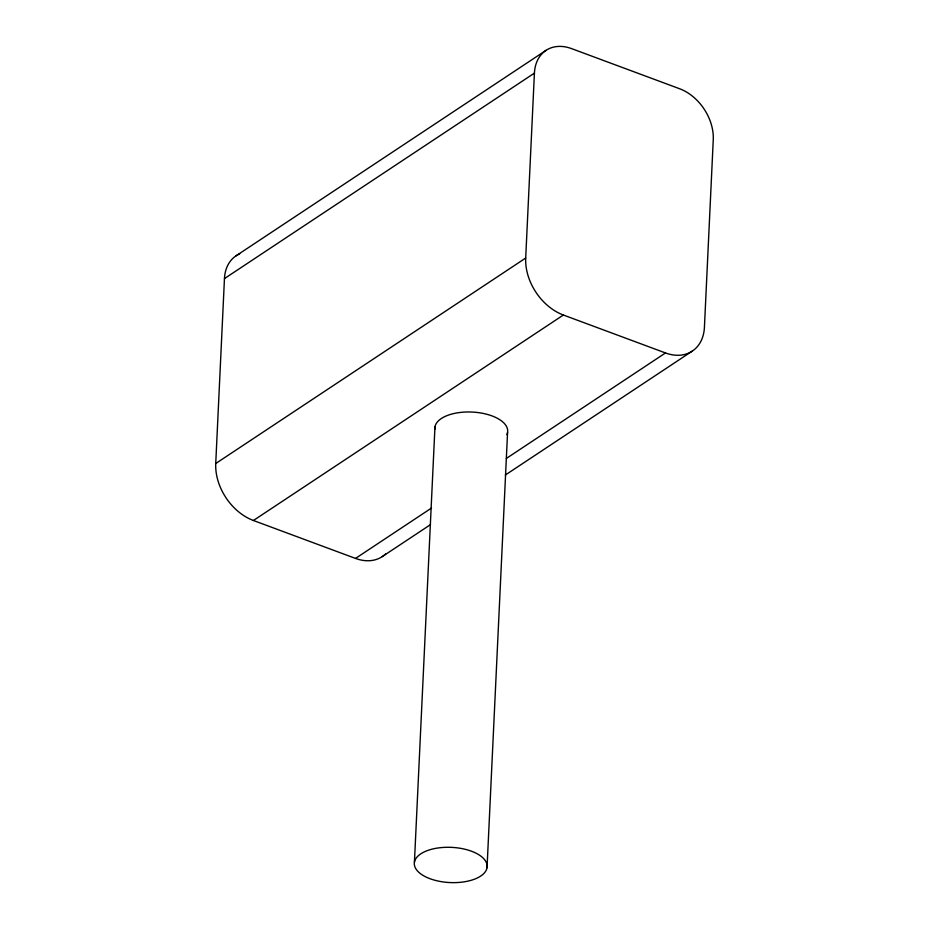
<?xml version="1.0" encoding="UTF-8"?>
<svg xmlns="http://www.w3.org/2000/svg" width="929" height="929" viewBox="0 0 929 929"><rect width="100%" height="100%" fill="white"/><g stroke="black" fill="none" stroke-linecap="round" stroke-linejoin="round"><path stroke-width="1.39" d="M385.663 553.905A45.126 32.979 56.5 0 1 355.528 558.422L253.42 520.495A48.308 35.302 56.5 0 1 215.737 463.513L224.458 278.595A43.048 31.47 56.5 0 1 239.694 253.861M414.427 862.205L434.958 426.899M487.04 867.721A36.463 17.616 2.7 0 0 435.167 848.456A36.463 17.616 2.7 0 0 429.988 878.706A36.463 17.616 2.7 0 0 487.04 867.721L507.571 432.415M665.489 352.95L563.38 315.024A48.308 35.302 56.5 0 1 525.698 258.041L534.419 73.124A43.048 31.47 56.5 0 1 571.556 48.61L679.61 88.743A43.14 31.528 56.5 0 1 713.263 139.629L704.426 327.252A45.126 32.979 56.5 0 1 665.489 352.95L506.293 458.485M236.071 255.812L546.031 50.352M224.458 278.595L534.419 73.124M215.737 463.513L525.698 258.041M253.42 520.495L563.38 315.024M355.528 558.422L431.509 508.047M382.283 556.587L430.522 524.618M505.306 475.044L692.244 351.127M434.877 429.21A36.463 17.616 2.7 0 1 474.254 412.186A36.463 17.616 2.7 0 1 506.862 434.679"/></g></svg>
